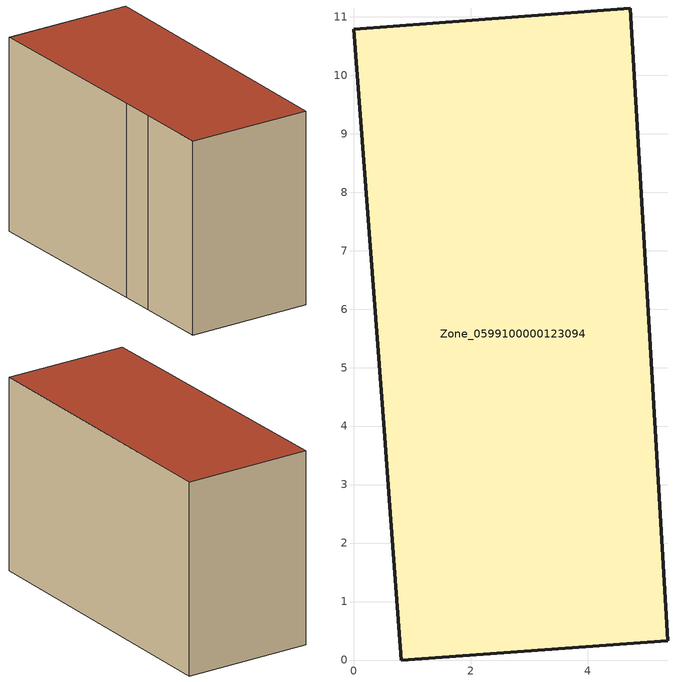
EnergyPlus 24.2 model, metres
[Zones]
Zone_0599100000123094
 floor ground (C_G): 0.52,3.93 0,10.79 4.73,11.15 5.37,0.33 0.81,0 0.61,2.63 z0
 wall outside (C_F): 0.81,0 5.37,0.33 4.73,11.15 0,10.79 0.52,3.93 0.61,2.63 0.81,0 z0:7.03
 roof outside (C_R): 0,10.79 0.52,3.93 0.61,2.63 0.81,0 5.37,0.33 4.73,11.15 z7.03
[BUILDING]
Pand.0599100000123094: North Axis=0; Terrain=City; Loads Convergence Tolerance Value=0.04; Temperature Convergence Tolerance Value=0.4; Solar Distribution=FullExterior; Maximum Number of Warmup Days=25; Minimum Number of Warmup Days=1
[Site:Location]
Rotterdam.The.Hague.AP_ZH_NLD Design_Conditions: Latitude=51.96; Longitude=4.45; Time Zone=1; Elevation=-4.5
[SITE:GROUNDTEMPERATURE:BUILDINGSURFACE]
18, 18, 18, 18, 18, 18, 18, 18, 18, 18, 18, 18
[MATERIAL] Thermal Absorptance=0.9; Solar Absorptance=0.7; Visible Absorptance=0.7
Name | Roughness | Thickness | Conductivity | Density | Specific Heat
G.TC.1946 | MediumSmooth | 0.15 | 1 | 540 | 1210
F.TC.1946 | Rough | 0.3 | 0.857143 | 1920 | 840
R.TC.1946 | MediumRough | 0.2 | 0.909091 | 1500 | 1000
[CONSTRUCTION]
C_G: G.TC.1946
C_F: F.TC.1946
C_R: R.TC.1946
[ZONE]
Zone_0599100000123094: Type=1; Multiplier=1; Ceiling Height=Autocalculate; Volume=Autocalculate; Floor Area=autocalculate; Part of Total Floor Area=Yes
[ZONEINFILTRATION:DESIGNFLOWRATE]
Infil_Zone_0599100000123094: Zone or ZoneList or Space or SpaceList=Zone_0599100000123094; Schedule=AlwaysOn; Design Flow Rate Calculation Method=Flow/Area; Flow Rate per Floor Area=0.003; Constant Term Coefficient=1; Temperature Term Coefficient=0; Velocity Term Coefficient=0; Velocity Squared Term Coefficient=0
[HVACTEMPLATE:ZONE:IDEALLOADSAIRSYSTEM]
Zone_0599100000123094: Maximum Heating Supply Air Temperature=50; Minimum Cooling Supply Air Temperature=13; Maximum Heating Supply Air Humidity Ratio=0.0156; Minimum Cooling Supply Air Humidity Ratio=0.0077; Heating Limit=NoLimit; Cooling Limit=NoLimit; Dehumidification Control Type=ConstantSensibleHeatRatio; Cooling Sensible Heat Ratio=0.7; Dehumidification Setpoint=60; Humidification Control Type=None; Humidification Setpoint=30; Outdoor Air Method=None; Outdoor Air Flow Rate per Person=0.00944; Outdoor Air Flow Rate per Zone Floor Area=0; Outdoor Air Flow Rate per Zone=0; Demand Controlled Ventilation Type=None; Outdoor Air Economizer Type=NoEconomizer; Heat Recovery Type=None; Sensible Heat Recovery Effectiveness=0.7; Latent Heat Recovery Effectiveness=0.65
[ZONECONTROL:THERMOSTAT]
ThermostatControl_Zone_0599100000123094: Zone or ZoneList=Zone_0599100000123094; Control Type Schedule=DualSetpointControlType; Control 1=Thermostat_Zone_0599100000123094; Temperature Difference Between Cutout And Setpoint=0
[THERMOSTATSETPOINT:DUALSETPOINT]
Thermostat_Zone_0599100000123094: Heating Setpoint Temperature Schedule=HeatingSetpoint_Zone_0599100000123094; Cooling Setpoint Temperature Schedule=CoolingSetpoint_Zone_0599100000123094
[SCHEDULE:COMPACT]
HeatingSetpoint_Zone_0599100000123094: Through: 12/31, For: AllDays, Until: 24:00, 21
CoolingSetpoint_Zone_0599100000123094: Through: 12/31, For: AllDays, Until: 24:00, 24
DualSetpointControlType: Through: 12/31, For: AllDays, Until: 24:00, 4
AlwaysOn: Through: 12/31, For: AllDays, Until: 24:00, 1
